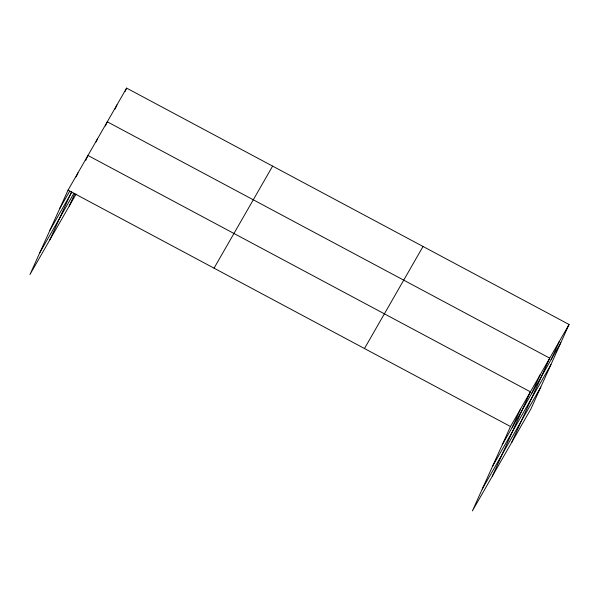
<?xml version="1.0" encoding="UTF-8"?>
<svg xmlns="http://www.w3.org/2000/svg" width="599" height="599" viewBox="0 0 599 599"><rect width="100%" height="100%" fill="white"/><g stroke="black" fill="none" stroke-linecap="round" stroke-linejoin="round"><path stroke-width="0.9" d="M569.05 324.478L510.49 426.525L472.401 510.887L530.961 408.832L569.05 324.478L126.599 88.113L68.039 190.168L29.95 274.522L76.088 194.121M76.118 176.975L77.997 172.819M49.859 239.825L71.745 191.366M85.702 160.457L87.948 155.47L530.4 391.828L492.311 476.19M96.11 141.956L97.615 138.631M69.184 206.153L74.868 193.567M105.402 125.947L107.273 121.792L549.725 358.15L511.636 442.511M115.06 109.108L116.94 104.952M125.101 91.437L126.599 88.113M512.19 427.461L520.441 409.177M531.807 393.273L540.058 374.989M551.132 359.602L559.384 341.318M59.78 208.452L69.739 191.103M49.942 230.256L71.693 192.354M39.796 252.718L73.969 193.163M214.045 268.165L272.612 166.11M364.477 348.528L423.044 246.474M502.232 444.81L560.791 342.763M492.385 466.614L550.953 364.566M482.24 489.084L540.807 387.029M68.039 190.168L510.49 426.525"/></g></svg>
